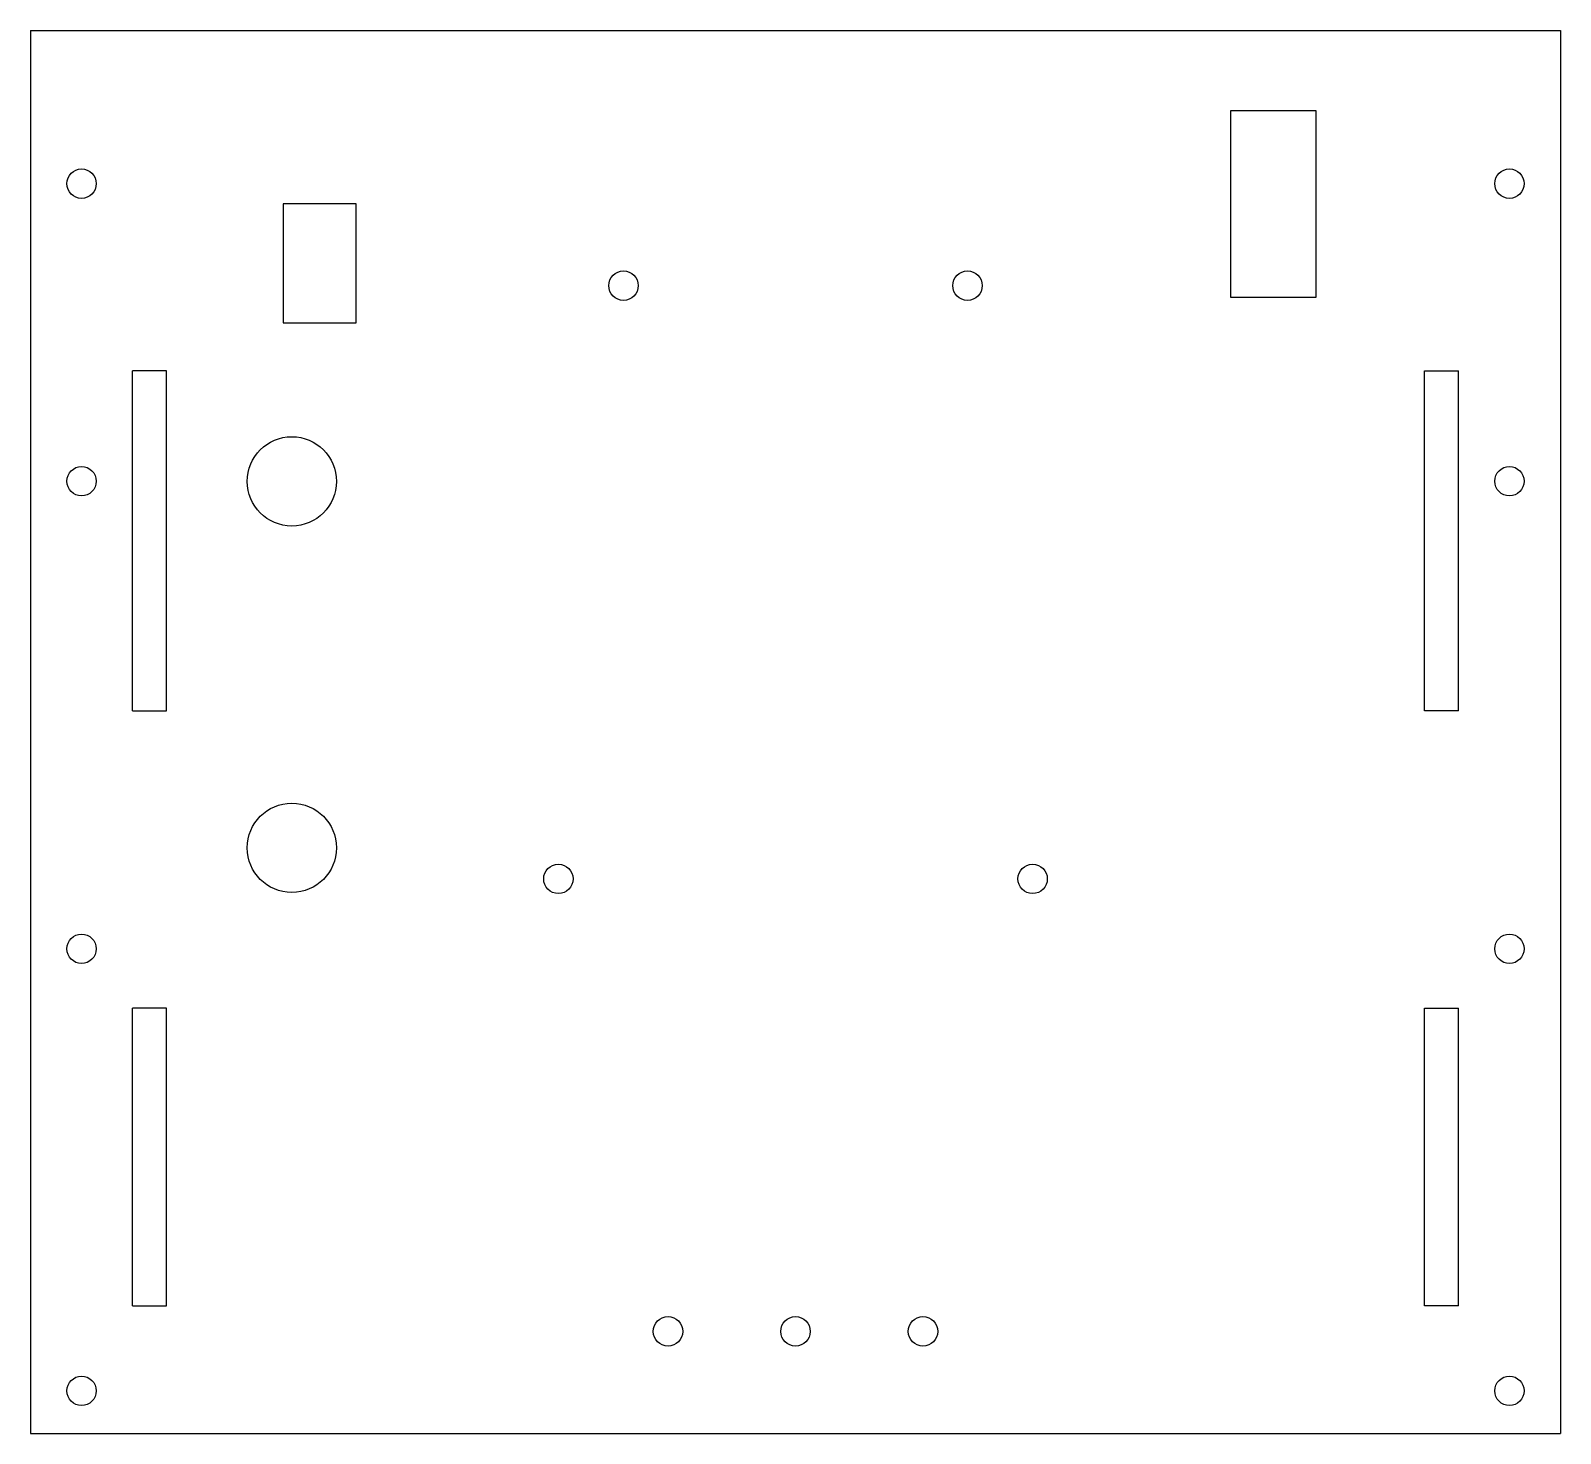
# Model space of a CAD drawing. Header units: millimetres. Extents: x -90 to 90, y -82 to 82.
import ezdxf

# ---------------------------------------------------------------- set-up
doc = ezdxf.new("R2010")
doc.units = ezdxf.units.MM

msp = doc.modelspace()

# ---------------------------------------------------------------- linework, layer by layer
at = {"color": 7, "linetype": 'Continuous', "lineweight": 25}
for p, q in [((-90, 82.5), (-90, -82.5)), ((-90, 82.5), (90, 82.5)), ((90, 82.5), (90, -82.5)), ((51.24, 73.12), (61.24, 73.12)), ((51.24, 51.12), (51.24, 73.12)), ((61.24, 73.12), (61.24, 51.12)), ((-51.7, 62.12), (-60.3, 62.12)), ((-60.3, 62.12), (-60.3, 48.12)), ((-51.7, 48.12), (-51.7, 62.12)), ((61.24, 51.12), (51.24, 51.12)), ((-60.3, 48.12), (-51.7, 48.12)), ((-74, 42.5), (-78, 42.5)), ((-78, 2.5), (-78, 42.5)), ((-74, 2.5), (-74, 42.5)), ((74, 42.5), (78, 42.5)), ((74, 2.5), (74, 42.5)), ((78, 2.5), (78, 42.5)), ((-78, 2.5), (-74, 2.5)), ((78, 2.5), (74, 2.5)), ((-74, -32.5), (-78, -32.5)), ((-78, -67.5), (-78, -32.5)), ((-74, -67.5), (-74, -32.5)), ((74, -32.5), (78, -32.5)), ((74, -67.5), (74, -32.5)), ((78, -67.5), (78, -32.5)), ((-78, -67.5), (-74, -67.5)), ((78, -67.5), (74, -67.5)), ((-90, -82.5), (90, -82.5))]:
    msp.add_line(p, q, dxfattribs=at)
for centre, radius in [((-84, 64.5), 1.73), ((84, 64.5), 1.73), ((-20.24, 52.5), 1.73), ((20.24, 52.5), 1.73), ((-59.26, 29.48), 5.25), ((-84, 29.5), 1.73), ((84, 29.5), 1.73), ((-59.26, -13.62), 5.25), ((-27.9, -17.28), 1.73), ((27.9, -17.28), 1.73), ((-84, -25.5), 1.73), ((84, -25.5), 1.73), ((-15, -70.5), 1.73), ((0, -70.5), 1.73), ((15, -70.5), 1.73), ((-84, -77.5), 1.73), ((84, -77.5), 1.73)]:
    msp.add_circle(centre, radius, dxfattribs=at)

doc.saveas('drawing.dxf')
